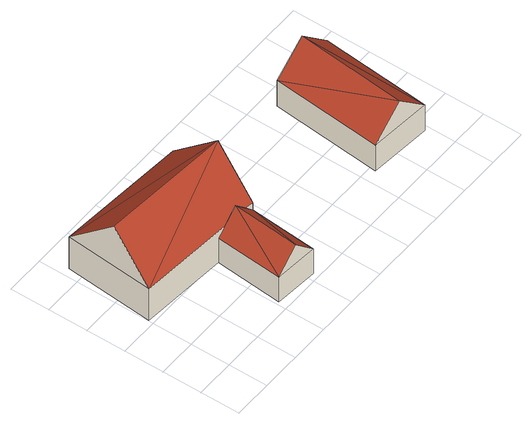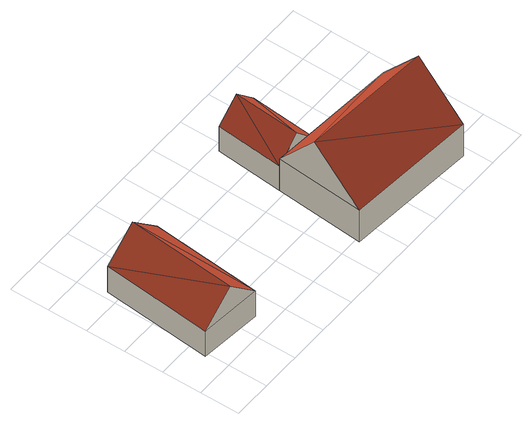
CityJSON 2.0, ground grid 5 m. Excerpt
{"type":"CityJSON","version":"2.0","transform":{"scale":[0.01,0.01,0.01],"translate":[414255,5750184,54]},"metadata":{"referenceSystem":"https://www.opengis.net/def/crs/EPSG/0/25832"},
"CityObjects":{
"building1":{"type":"Building","attributes":{"Gemeindeschluessel":"05570040","Geometrietyp2DReferenz":"3000","function":"31001_1000"},"address":[{"country":"Germany","locality":"Sendenhorst","thoroughfareNumber":"20","thoroughfareName":"West I"}],"children":["building1-1","building1-2"]},
"building1-1":{"type":"BuildingPart","attributes":{"roofType":"3100","measuredHeight":11.02},"parents":["building1"],"geometry":[{"type":"Solid","lod":"2","boundaries":[[[[0,1,2,3]],[[4,5,6,1,0]],[[3,2,7,8]],[[0,9,4]],[[8,10,3]],[[9,0,3]],[[3,10,9]],[[9,10,8]],[[8,11,12,4,9]],[[1,6,13,7,2]],[[13,14,11,8,7]],[[4,12,5]],[[6,5,14,13]],[[5,12,11,14]]]],"semantics":{"surfaces":[{"type":"WallSurface"},{"type":"RoofSurface"},{"type":"GroundSurface"},{"type":"ClosureSurface"}],"values":[[0,0,0,0,0,1,1,1,1,2,0,0,3,3]]}}]},
"building1-2":{"type":"BuildingPart","attributes":{"roofType":"3100","measuredHeight":6.64},"parents":["building1"],"geometry":[{"type":"Solid","lod":"2","boundaries":[[[[15,16,6,5]],[[17,18,16,15]],[[14,13,18,17]],[[15,19,17]],[[5,12,20,19]],[[19,15,5]],[[20,11,14,17]],[[17,19,20]],[[16,18,13,6]],[[13,14,5,6]],[[12,11,20]],[[12,5,14,11]]]],"semantics":{"surfaces":[{"type":"WallSurface"},{"type":"RoofSurface"},{"type":"GroundSurface"},{"type":"ClosureSurface"}],"values":[[0,0,0,0,1,1,1,1,2,3,0,3]]}}]},
"building2":{"type":"Building","attributes":{"Gemeindeschluessel":"05570040","Geometrietyp2DReferenz":"3000","function":"31001_2700","roofType":"3100","measuredHeight":7.73},"geometry":[{"type":"Solid","lod":"2","boundaries":[[[[21,22,23,24]],[[25,26,22,21]],[[27,28,26,25]],[[24,23,28,27]],[[21,29,25]],[[27,30,24]],[[30,29,21]],[[21,24,30]],[[27,25,29]],[[29,30,27]],[[22,26,28,23]]]],"semantics":{"surfaces":[{"type":"WallSurface"},{"type":"RoofSurface"},{"type":"GroundSurface"}],"values":[[0,0,0,0,0,0,1,1,1,1,2]]}}]}
},
"vertices":[
[1757,2047,531],[1757,2047,42],[108,2188,42],[108,2188,531],[1661,925,531],[1661,925,421],[1661,925,42],[12,1066,42],[12,1066,531],[1703,1417,1144],[54,1558,1144],[1220,963,531],[1556,934,531],[1115,972,42],[1115,972,421],
[1588,73,421],[1588,73,42],[1042,120,421],[1042,120,42],[1315,96,707],[1388,949,707],
[3283,1811,452],[3283,1811,59],[3154,424,59],[3154,424,452],[4063,1738,452],[4063,1738,59],[3934,351,452],[3934,351,59],[3673,1775,832],[3544,387,832]
]}
